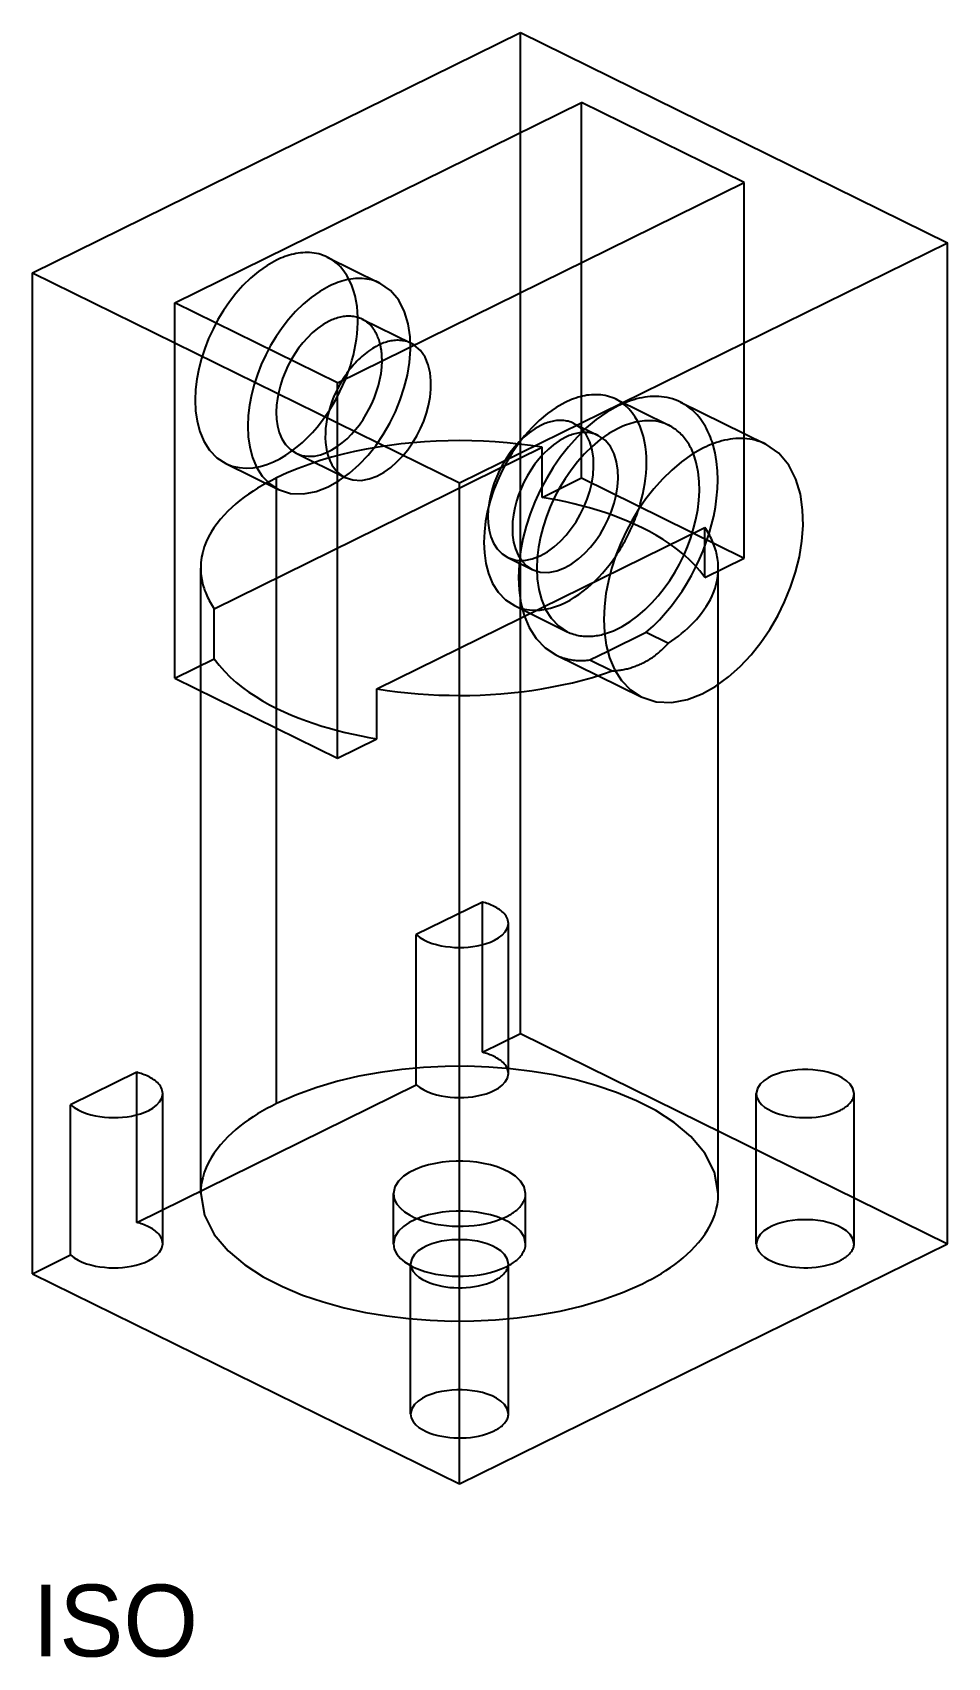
# Model space of a CAD drawing. Header units: millimetres. Extents: x 0 to 258, y -45 to 110.
# Drawn here: x 41 to 72.8, y 54 to 110.5 of the extents above; entities that cross this region are included whole.
import ezdxf

# ---------------------------------------------------------------- set-up
doc = ezdxf.new("R2010")
doc.units = ezdxf.units.MM
doc.layers.add('ISO_HIDDEN', color=8, linetype='CONTINUOUS')
doc.layers.add('ISO_VISIBLE', color=7, linetype='Continuous')

msp = doc.modelspace()

# ---------------------------------------------------------------- linework, layer by layer
at = {"layer": 'ISO_HIDDEN'}
for points in [[(57.971, 75.667), (57.971, 110.483)], [(65.749, 92.204), (65.749, 105.26)], [(49.485, 102.562), (49.165, 102.382), (48.864, 102.171), (48.582, 101.935), (48.319, 101.678), (48.074, 101.403), (47.848, 101.113), (47.64, 100.81), (47.45, 100.495), (47.278, 100.17), (47.125, 99.836), (46.991, 99.493), (46.877, 99.143), (46.785, 98.787), (46.716, 98.426), (46.672, 98.061), (46.657, 97.693), (46.673, 97.326), (46.725, 96.962), (46.819, 96.607), (46.961, 96.268), (47.157, 95.957), (47.411, 95.692), (47.718, 95.492)], [(51.252, 102.669), (51.18, 102.702), (51.106, 102.732), (51.03, 102.757), (50.953, 102.779), (50.876, 102.797), (50.797, 102.811), (50.718, 102.821), (50.638, 102.827), (50.559, 102.83), (50.479, 102.829), (50.399, 102.825), (50.32, 102.818), (50.241, 102.807), (50.162, 102.794), (50.084, 102.778), (50.007, 102.759), (49.93, 102.738), (49.854, 102.714), (49.778, 102.688), (49.704, 102.659), (49.63, 102.629), (49.557, 102.596), (49.485, 102.562)], [(51.996, 98.714), (52.056, 98.894), (52.11, 99.076), (52.159, 99.26), (52.201, 99.445), (52.237, 99.631), (52.267, 99.818), (52.29, 100.007), (52.305, 100.196), (52.313, 100.385), (52.312, 100.575), (52.303, 100.765), (52.285, 100.954), (52.257, 101.141), (52.217, 101.327), (52.166, 101.51), (52.103, 101.688), (52.026, 101.862), (51.934, 102.028), (51.828, 102.185), (51.706, 102.33), (51.569, 102.461), (51.417, 102.575), (51.252, 102.669)], [(51.252, 102.669), (53.084, 101.767)], [(60.092, 94.99), (60.092, 102.475)], [(49.55, 94.59), (49.974, 94.453), (50.42, 94.435), (50.86, 94.518), (51.277, 94.678), (51.667, 94.897), (52.029, 95.16), (52.362, 95.458), (52.668, 95.785), (52.946, 96.135), (53.198, 96.505), (53.423, 96.892), (53.621, 97.294), (53.79, 97.708), (53.93, 98.133), (54.038, 98.567), (54.11, 99.009), (54.144, 99.455), (54.132, 99.902), (54.067, 100.345), (53.939, 100.773), (53.737, 101.172), (53.451, 101.514), (53.084, 101.767)], [(53.084, 101.767), (53.011, 101.801), (52.937, 101.83), (52.862, 101.856), (52.785, 101.877), (52.707, 101.895), (52.628, 101.909), (52.549, 101.919), (52.47, 101.926), (52.39, 101.928), (52.31, 101.928), (52.231, 101.924), (52.151, 101.916), (52.072, 101.906), (51.994, 101.892), (51.916, 101.876), (51.838, 101.857), (51.761, 101.836), (51.685, 101.812), (51.61, 101.786), (51.535, 101.757), (51.462, 101.727), (51.389, 101.695), (51.317, 101.66)], [(51.317, 101.66), (50.996, 101.48), (50.695, 101.269), (50.413, 101.033), (50.15, 100.776), (49.906, 100.501), (49.679, 100.211), (49.471, 99.908), (49.281, 99.593), (49.109, 99.268), (48.956, 98.934), (48.822, 98.591), (48.709, 98.242), (48.616, 97.885), (48.548, 97.524), (48.504, 97.159), (48.488, 96.792), (48.504, 96.424), (48.556, 96.06), (48.65, 95.705), (48.792, 95.366), (48.988, 95.056), (49.242, 94.791), (49.55, 94.59)], [(45.95, 88.027), (45.95, 101.082)], [(52.465, 100.511), (52.418, 100.533), (52.37, 100.552), (52.321, 100.569), (52.271, 100.583), (52.22, 100.594), (52.169, 100.603), (52.118, 100.61), (52.066, 100.614), (52.014, 100.616), (51.963, 100.615), (51.911, 100.613), (51.859, 100.608), (51.808, 100.601), (51.757, 100.593), (51.706, 100.582), (51.656, 100.57), (51.606, 100.556), (51.556, 100.54), (51.507, 100.523), (51.459, 100.505), (51.411, 100.485), (51.363, 100.464), (51.317, 100.442)], [(51.317, 100.442), (51.108, 100.325), (50.913, 100.187), (50.729, 100.034), (50.558, 99.867), (50.399, 99.688), (50.252, 99.5), (50.117, 99.303), (49.993, 99.098), (49.882, 98.887), (49.782, 98.67), (49.695, 98.447), (49.621, 98.22), (49.562, 97.988), (49.517, 97.753), (49.488, 97.516), (49.478, 97.277), (49.489, 97.038), (49.522, 96.802), (49.583, 96.571), (49.676, 96.35), (49.803, 96.149), (49.968, 95.976), (50.168, 95.846)], [(53.093, 99.636), (53.081, 99.683), (53.068, 99.73), (53.053, 99.776), (53.038, 99.822), (53.021, 99.867), (53.002, 99.912), (52.983, 99.956), (52.962, 100), (52.939, 100.042), (52.915, 100.084), (52.889, 100.125), (52.862, 100.165), (52.833, 100.204), (52.803, 100.242), (52.772, 100.279), (52.738, 100.314), (52.703, 100.347), (52.667, 100.379), (52.629, 100.409), (52.59, 100.438), (52.55, 100.464), (52.508, 100.489), (52.465, 100.511)], [(52.465, 100.511), (54.169, 99.672)], [(51.872, 95.007), (52.143, 94.919), (52.428, 94.906), (52.708, 94.956), (52.976, 95.055), (53.226, 95.192), (53.459, 95.357), (53.674, 95.545), (53.871, 95.752), (54.051, 95.973), (54.215, 96.207), (54.362, 96.452), (54.492, 96.706), (54.604, 96.969), (54.698, 97.238), (54.772, 97.514), (54.825, 97.795), (54.854, 98.079), (54.857, 98.364), (54.828, 98.648), (54.761, 98.926), (54.651, 99.189), (54.49, 99.424), (54.276, 99.611)], [(50.168, 95.846), (50.372, 95.772), (50.587, 95.742), (50.804, 95.753), (51.016, 95.798), (51.22, 95.871), (51.415, 95.967), (51.6, 96.082), (51.774, 96.212), (51.938, 96.354), (52.091, 96.508), (52.235, 96.671), (52.369, 96.842), (52.494, 97.02), (52.608, 97.204), (52.713, 97.394), (52.808, 97.59), (52.893, 97.79), (52.967, 97.994), (53.03, 98.202), (53.081, 98.413), (53.12, 98.627), (53.145, 98.843), (53.155, 99.059)], [(47.718, 95.492), (47.946, 95.402), (48.185, 95.348), (48.429, 95.331), (48.673, 95.346), (48.914, 95.389), (49.149, 95.458), (49.377, 95.548), (49.597, 95.656), (49.808, 95.78), (50.011, 95.918), (50.205, 96.068), (50.39, 96.227), (50.567, 96.397), (50.736, 96.574), (50.897, 96.759), (51.05, 96.95), (51.194, 97.148), (51.331, 97.351), (51.46, 97.56), (51.58, 97.773), (51.693, 97.991), (51.797, 98.212), (51.893, 98.438)], [(51.766, 98.375), (51.684, 98.236), (51.608, 98.093), (51.538, 97.947), (51.473, 97.799), (51.414, 97.648), (51.361, 97.496), (51.314, 97.341), (51.274, 97.184), (51.24, 97.026), (51.214, 96.866), (51.195, 96.706), (51.184, 96.544), (51.183, 96.382), (51.191, 96.221), (51.21, 96.06), (51.24, 95.901), (51.283, 95.745), (51.34, 95.594), (51.413, 95.45), (51.503, 95.315), (51.61, 95.194), (51.734, 95.09), (51.872, 95.007)], [(51.607, 85.241), (51.607, 98.297)], [(61.293, 97.725), (61.221, 97.759), (61.147, 97.788), (61.071, 97.814), (60.994, 97.835), (60.917, 97.853), (60.838, 97.867), (60.759, 97.877), (60.679, 97.883), (60.6, 97.886), (60.52, 97.886), (60.44, 97.881), (60.361, 97.874), (60.282, 97.864), (60.203, 97.85), (60.125, 97.834), (60.048, 97.815), (59.971, 97.794), (59.895, 97.77), (59.819, 97.744), (59.745, 97.715), (59.671, 97.685), (59.598, 97.653), (59.526, 97.618)], [(63.529, 97.627), (63.44, 97.668), (63.35, 97.704), (63.257, 97.736), (63.163, 97.762), (63.068, 97.784), (62.972, 97.801), (62.875, 97.813), (62.777, 97.821), (62.68, 97.825), (62.582, 97.824), (62.484, 97.819), (62.387, 97.81), (62.29, 97.797), (62.194, 97.781), (62.098, 97.761), (62.003, 97.738), (61.909, 97.711), (61.816, 97.682), (61.724, 97.65), (61.632, 97.615), (61.542, 97.578), (61.453, 97.538), (61.365, 97.496)], [(59.526, 97.618), (59.206, 97.438), (58.905, 97.227), (58.623, 96.991), (58.36, 96.734), (58.115, 96.459), (57.889, 96.169), (57.681, 95.866), (57.49, 95.551), (57.319, 95.226), (57.165, 94.892), (57.032, 94.549), (56.918, 94.199), (56.826, 93.843), (56.757, 93.482), (56.713, 93.117), (56.698, 92.75), (56.714, 92.382), (56.766, 92.018), (56.86, 91.663), (57.002, 91.324), (57.198, 91.013), (57.452, 90.748), (57.759, 90.548)], [(61.365, 97.496), (60.972, 97.276), (60.603, 97.017), (60.258, 96.728), (59.936, 96.413), (59.636, 96.077), (59.359, 95.721), (59.104, 95.35), (58.871, 94.964), (58.66, 94.566), (58.473, 94.157), (58.309, 93.737), (58.17, 93.308), (58.057, 92.872), (57.972, 92.43), (57.919, 91.982), (57.9, 91.532), (57.919, 91.082), (57.983, 90.636), (58.098, 90.201), (58.272, 89.786), (58.513, 89.406), (58.824, 89.081), (59.2, 88.835)], [(62.08, 93.898), (62.134, 94.074), (62.183, 94.251), (62.226, 94.43), (62.264, 94.61), (62.295, 94.791), (62.32, 94.973), (62.339, 95.156), (62.351, 95.34), (62.355, 95.523), (62.351, 95.707), (62.339, 95.891), (62.317, 96.074), (62.287, 96.255), (62.245, 96.434), (62.193, 96.61), (62.128, 96.782), (62.051, 96.949), (61.96, 97.109), (61.855, 97.26), (61.735, 97.399), (61.601, 97.525), (61.453, 97.634), (61.293, 97.725)], [(61.293, 97.725), (63.132, 96.82)], [(64.659, 96.175), (64.634, 96.254), (64.607, 96.331), (64.578, 96.408), (64.547, 96.485), (64.514, 96.56), (64.479, 96.634), (64.441, 96.708), (64.402, 96.78), (64.36, 96.851), (64.315, 96.92), (64.269, 96.988), (64.22, 97.054), (64.168, 97.118), (64.114, 97.18), (64.058, 97.24), (63.999, 97.298), (63.939, 97.354), (63.876, 97.407), (63.81, 97.457), (63.743, 97.504), (63.673, 97.548), (63.602, 97.589), (63.529, 97.627)], [(63.529, 97.627), (66.499, 96.165)], [(58.678, 96.817), (58.469, 96.7), (58.274, 96.563), (58.09, 96.41), (57.919, 96.243), (57.76, 96.064), (57.613, 95.876), (57.478, 95.679), (57.354, 95.474), (57.243, 95.263), (57.143, 95.045), (57.056, 94.823), (56.982, 94.595), (56.923, 94.364), (56.878, 94.129), (56.849, 93.892), (56.839, 93.653), (56.85, 93.414), (56.883, 93.178), (56.944, 92.946), (57.037, 92.726), (57.164, 92.524), (57.329, 92.352), (57.529, 92.222)], [(57.529, 92.222), (57.805, 92.133), (58.095, 92.121), (58.381, 92.175), (58.652, 92.279), (58.905, 92.421), (59.141, 92.592), (59.357, 92.786), (59.556, 92.999), (59.737, 93.226), (59.901, 93.467), (60.047, 93.718), (60.175, 93.979), (60.285, 94.248), (60.376, 94.525), (60.446, 94.807), (60.493, 95.094), (60.515, 95.384), (60.507, 95.675), (60.465, 95.962), (60.382, 96.241), (60.251, 96.5), (60.065, 96.723), (59.826, 96.887)], [(61.365, 96.713), (61.044, 96.533), (60.743, 96.322), (60.461, 96.086), (60.198, 95.829), (59.954, 95.554), (59.727, 95.264), (59.519, 94.961), (59.329, 94.646), (59.157, 94.321), (59.004, 93.987), (58.87, 93.644), (58.757, 93.294), (58.664, 92.938), (58.596, 92.577), (58.552, 92.212), (58.536, 91.844), (58.552, 91.477), (58.604, 91.113), (58.698, 90.758), (58.84, 90.419), (59.036, 90.108), (59.29, 89.843), (59.598, 89.643)], [(59.826, 96.887), (59.779, 96.909), (59.731, 96.928), (59.682, 96.944), (59.632, 96.959), (59.581, 96.97), (59.53, 96.979), (59.479, 96.986), (59.427, 96.99), (59.375, 96.992), (59.324, 96.991), (59.272, 96.989), (59.22, 96.984), (59.169, 96.977), (59.118, 96.968), (59.067, 96.958), (59.017, 96.946), (58.967, 96.932), (58.917, 96.916), (58.868, 96.899), (58.82, 96.881), (58.772, 96.861), (58.724, 96.84), (58.678, 96.817)], [(59.826, 96.887), (60.675, 96.469)], [(63.132, 96.82), (63.059, 96.853), (62.985, 96.883), (62.909, 96.908), (62.833, 96.93), (62.755, 96.948), (62.676, 96.962), (62.597, 96.972), (62.518, 96.978), (62.438, 96.981), (62.358, 96.98), (62.279, 96.976), (62.199, 96.969), (62.12, 96.958), (62.042, 96.945), (61.964, 96.929), (61.886, 96.91), (61.809, 96.889), (61.733, 96.865), (61.658, 96.839), (61.583, 96.81), (61.51, 96.78), (61.437, 96.747), (61.365, 96.713)], [(63.982, 95.839), (63.961, 95.892), (63.937, 95.945), (63.913, 95.997), (63.887, 96.049), (63.86, 96.1), (63.831, 96.15), (63.801, 96.2), (63.77, 96.248), (63.737, 96.296), (63.702, 96.342), (63.667, 96.388), (63.63, 96.432), (63.591, 96.475), (63.551, 96.517), (63.51, 96.557), (63.467, 96.596), (63.423, 96.633), (63.377, 96.669), (63.33, 96.703), (63.282, 96.735), (63.233, 96.765), (63.183, 96.794), (63.132, 96.82)], [(58.722, 96.056), (58.316, 96.118), (57.909, 96.17), (57.502, 96.212), (57.093, 96.245), (56.683, 96.268), (56.273, 96.283), (55.863, 96.287), (55.453, 96.283), (55.043, 96.27), (54.634, 96.247), (54.225, 96.215), (53.817, 96.173), (53.41, 96.122), (53.004, 96.06), (52.6, 95.989), (52.199, 95.907), (51.799, 95.813), (51.403, 95.709), (51.009, 95.592), (50.62, 95.463), (50.236, 95.32), (49.857, 95.163), (49.485, 94.99)], [(59.526, 96.4), (59.318, 96.283), (59.122, 96.145), (58.939, 95.992), (58.768, 95.825), (58.609, 95.646), (58.462, 95.458), (58.327, 95.261), (58.203, 95.056), (58.091, 94.845), (57.992, 94.627), (57.905, 94.405), (57.831, 94.177), (57.771, 93.946), (57.726, 93.711), (57.698, 93.474), (57.688, 93.235), (57.698, 92.996), (57.732, 92.76), (57.793, 92.529), (57.885, 92.308), (58.013, 92.107), (58.178, 91.934), (58.378, 91.804)], [(58.378, 91.804), (58.654, 91.715), (58.944, 91.703), (59.229, 91.757), (59.5, 91.861), (59.754, 92.003), (59.989, 92.174), (60.206, 92.368), (60.404, 92.581), (60.585, 92.809), (60.749, 93.049), (60.895, 93.3), (61.024, 93.561), (61.134, 93.831), (61.225, 94.107), (61.295, 94.389), (61.342, 94.676), (61.364, 94.966), (61.356, 95.257), (61.314, 95.545), (61.231, 95.823), (61.1, 96.082), (60.913, 96.305), (60.675, 96.469)], [(60.675, 96.469), (60.628, 96.491), (60.579, 96.51), (60.53, 96.527), (60.48, 96.541), (60.43, 96.552), (60.379, 96.561), (60.327, 96.568), (60.276, 96.572), (60.224, 96.574), (60.172, 96.573), (60.12, 96.571), (60.069, 96.566), (60.017, 96.559), (59.966, 96.551), (59.915, 96.54), (59.865, 96.528), (59.815, 96.514), (59.766, 96.498), (59.717, 96.481), (59.668, 96.463), (59.62, 96.443), (59.573, 96.422), (59.526, 96.4)], [(47.32, 90.442), (58.722, 96.056)], [(50.168, 95.846), (51.872, 95.007)], [(58.722, 94.315), (58.722, 96.056)], [(49.485, 94.99), (49.318, 94.905), (49.153, 94.817), (48.99, 94.725), (48.829, 94.629), (48.671, 94.529), (48.515, 94.425), (48.363, 94.316), (48.214, 94.202), (48.069, 94.084), (47.928, 93.96), (47.792, 93.831), (47.662, 93.696), (47.538, 93.556), (47.421, 93.41), (47.311, 93.258), (47.211, 93.1), (47.12, 92.936), (47.041, 92.766), (46.974, 92.591), (46.92, 92.412), (46.881, 92.229), (46.857, 92.043), (46.849, 91.856)], [(47.718, 95.492), (49.55, 94.59)], [(49.485, 73.23), (49.485, 94.99)], [(58.722, 94.315), (60.092, 94.99)], [(60.092, 94.99), (65.749, 92.204)], [(64.379, 91.53), (64.211, 91.755), (64.026, 91.966), (63.828, 92.165), (63.619, 92.352), (63.399, 92.527), (63.172, 92.692), (62.937, 92.846), (62.697, 92.991), (62.451, 93.127), (62.201, 93.255), (61.947, 93.375), (61.69, 93.487), (61.43, 93.592), (61.167, 93.691), (60.901, 93.783), (60.634, 93.869), (60.365, 93.949), (60.094, 94.023), (59.822, 94.092), (59.549, 94.155), (59.274, 94.213), (58.998, 94.267), (58.722, 94.315)], [(52.977, 87.657), (64.379, 93.271)], [(64.849, 91.856), (64.848, 91.922), (64.845, 91.988), (64.84, 92.053), (64.833, 92.119), (64.825, 92.184), (64.814, 92.249), (64.801, 92.314), (64.787, 92.378), (64.77, 92.441), (64.752, 92.505), (64.733, 92.568), (64.711, 92.63), (64.688, 92.691), (64.663, 92.752), (64.637, 92.813), (64.609, 92.872), (64.58, 92.931), (64.55, 92.99), (64.518, 93.047), (64.485, 93.104), (64.451, 93.16), (64.415, 93.216), (64.379, 93.271)], [(64.379, 91.53), (64.379, 93.271)], [(57.529, 92.222), (58.378, 91.804)], [(57.759, 90.548), (57.929, 90.477), (58.106, 90.427), (58.287, 90.397), (58.471, 90.387), (58.654, 90.395), (58.836, 90.421), (59.016, 90.461), (59.192, 90.515), (59.363, 90.581), (59.531, 90.657), (59.693, 90.743), (59.851, 90.838), (60.004, 90.94), (60.152, 91.049), (60.295, 91.165), (60.433, 91.286), (60.567, 91.412), (60.696, 91.543), (60.821, 91.678), (60.94, 91.818), (61.056, 91.961), (61.167, 92.108), (61.273, 92.258)], [(64.379, 91.53), (65.749, 92.204)], [(46.849, 91.856), (46.85, 91.79), (46.853, 91.725), (46.858, 91.659), (46.865, 91.594), (46.874, 91.528), (46.885, 91.463), (46.897, 91.399), (46.912, 91.335), (46.928, 91.271), (46.946, 91.208), (46.966, 91.145), (46.987, 91.083), (47.011, 91.021), (47.035, 90.96), (47.061, 90.9), (47.089, 90.84), (47.118, 90.781), (47.149, 90.723), (47.18, 90.665), (47.214, 90.608), (47.248, 90.552), (47.283, 90.497), (47.32, 90.442)], [(46.849, 70.097), (46.849, 91.856)], [(63.117, 89.243), (63.234, 89.323), (63.349, 89.406), (63.462, 89.492), (63.573, 89.581), (63.681, 89.673), (63.787, 89.767), (63.89, 89.865), (63.989, 89.966), (64.086, 90.07), (64.179, 90.178), (64.267, 90.289), (64.351, 90.403), (64.431, 90.52), (64.505, 90.642), (64.573, 90.766), (64.634, 90.894), (64.689, 91.025), (64.737, 91.158), (64.777, 91.295), (64.808, 91.433), (64.831, 91.573), (64.845, 91.714), (64.849, 91.856)], [(64.849, 70.097), (64.849, 91.856)], [(47.32, 88.701), (47.32, 90.442)], [(57.759, 90.548), (59.598, 89.643)], [(59.598, 89.643), (59.65, 89.618), (59.703, 89.596), (59.757, 89.575), (59.812, 89.557), (59.868, 89.54), (59.924, 89.526), (59.98, 89.514), (60.037, 89.504), (60.094, 89.495), (60.151, 89.489), (60.209, 89.485), (60.267, 89.482), (60.325, 89.482), (60.382, 89.483), (60.44, 89.486), (60.498, 89.491), (60.555, 89.497), (60.612, 89.505), (60.669, 89.514), (60.726, 89.525), (60.783, 89.538), (60.839, 89.552), (60.894, 89.567)], [(59.2, 88.835), (59.248, 88.813), (59.296, 88.791), (59.345, 88.772), (59.395, 88.753), (59.445, 88.736), (59.495, 88.72), (59.546, 88.706), (59.597, 88.693), (59.649, 88.681), (59.701, 88.671), (59.753, 88.662), (59.805, 88.655), (59.858, 88.649), (59.91, 88.644), (59.963, 88.641), (60.016, 88.639), (60.069, 88.638), (60.122, 88.638), (60.174, 88.64), (60.227, 88.643), (60.28, 88.647), (60.332, 88.652), (60.385, 88.658)], [(59.2, 88.835), (62.17, 87.373)], [(60.385, 88.658), (61.002, 88.962)], [(45.95, 88.027), (47.32, 88.701)], [(47.32, 88.701), (47.488, 88.476), (47.672, 88.264), (47.87, 88.065), (48.08, 87.879), (48.299, 87.704), (48.527, 87.539), (48.761, 87.385), (49.002, 87.24), (49.247, 87.104), (49.497, 86.976), (49.751, 86.856), (50.009, 86.744), (50.269, 86.639), (50.532, 86.54), (50.797, 86.448), (51.064, 86.362), (51.333, 86.282), (51.604, 86.208), (51.876, 86.139), (52.15, 86.076), (52.425, 86.017), (52.7, 85.964), (52.977, 85.916)], [(52.977, 87.657), (53.333, 87.602), (53.69, 87.554), (54.048, 87.515), (54.407, 87.482), (54.766, 87.457), (55.126, 87.439), (55.486, 87.429), (55.847, 87.425), (56.207, 87.428), (56.567, 87.439), (56.927, 87.457), (57.286, 87.482), (57.645, 87.514), (58.003, 87.554), (58.361, 87.601), (58.717, 87.656), (59.072, 87.719), (59.425, 87.79), (59.776, 87.869), (60.126, 87.957), (60.473, 88.054), (60.817, 88.161), (61.158, 88.278)], [(60.385, 88.658), (61.158, 88.278)], [(61.158, 88.278), (61.162, 88.278), (61.167, 88.278), (61.171, 88.278), (61.176, 88.279), (61.18, 88.279), (61.185, 88.279), (61.189, 88.279), (61.194, 88.28), (61.199, 88.28), (61.203, 88.28), (61.208, 88.281), (61.212, 88.281), (61.217, 88.281), (61.221, 88.281), (61.226, 88.282), (61.23, 88.282), (61.235, 88.282), (61.24, 88.283), (61.244, 88.283), (61.249, 88.283), (61.253, 88.284), (61.258, 88.284), (61.262, 88.285)], [(45.95, 88.027), (51.607, 85.241)], [(52.977, 85.916), (52.977, 87.657)], [(51.607, 85.241), (52.977, 85.916)], [(56.645, 80.236), (54.347, 79.105)], [(56.645, 75.014), (56.645, 80.236)], [(57.549, 79.497), (57.546, 79.551), (57.535, 79.604), (57.518, 79.655), (57.496, 79.705), (57.469, 79.752), (57.437, 79.796), (57.402, 79.837), (57.364, 79.876), (57.324, 79.913), (57.282, 79.947), (57.239, 79.979), (57.194, 80.009), (57.147, 80.037), (57.1, 80.064), (57.052, 80.088), (57.003, 80.112), (56.953, 80.133), (56.903, 80.154), (56.852, 80.173), (56.801, 80.19), (56.749, 80.207), (56.697, 80.222), (56.645, 80.236)], [(54.347, 79.105), (54.471, 79.007), (54.607, 78.925), (54.751, 78.858), (54.899, 78.802), (55.052, 78.758), (55.206, 78.722), (55.363, 78.695), (55.52, 78.676), (55.678, 78.664), (55.837, 78.66), (55.996, 78.663), (56.154, 78.673), (56.312, 78.691), (56.468, 78.717), (56.623, 78.751), (56.776, 78.795), (56.925, 78.849), (57.069, 78.914), (57.207, 78.993), (57.333, 79.089), (57.442, 79.204), (57.52, 79.342), (57.549, 79.497)], [(57.549, 74.274), (57.549, 79.497)], [(54.347, 73.883), (54.347, 79.105)], [(56.645, 75.014), (57.971, 75.667)], [(57.971, 75.667), (72.82, 68.356)], [(57.549, 74.274), (57.546, 74.328), (57.535, 74.382), (57.518, 74.433), (57.496, 74.482), (57.469, 74.529), (57.437, 74.573), (57.402, 74.615), (57.364, 74.654), (57.324, 74.69), (57.282, 74.725), (57.239, 74.757), (57.194, 74.787), (57.147, 74.815), (57.1, 74.841), (57.052, 74.866), (57.003, 74.889), (56.953, 74.911), (56.903, 74.931), (56.852, 74.95), (56.801, 74.968), (56.749, 74.985), (56.697, 75), (56.645, 75.014)], [(44.624, 74.318), (42.326, 73.186)], [(44.624, 69.095), (44.624, 74.318)], [(45.528, 73.578), (45.525, 73.632), (45.514, 73.685), (45.498, 73.737), (45.475, 73.786), (45.448, 73.833), (45.416, 73.877), (45.381, 73.919), (45.344, 73.958), (45.304, 73.994), (45.262, 74.028), (45.218, 74.06), (45.173, 74.09), (45.126, 74.119), (45.079, 74.145), (45.031, 74.17), (44.982, 74.193), (44.932, 74.215), (44.882, 74.235), (44.831, 74.254), (44.78, 74.272), (44.728, 74.288), (44.676, 74.304), (44.624, 74.318)], [(64.849, 70.097), (64.722, 70.839), (64.379, 71.511), (63.89, 72.087), (63.312, 72.574), (62.676, 72.984), (62.003, 73.33), (61.305, 73.621), (60.588, 73.864), (59.859, 74.064), (59.119, 74.225), (58.373, 74.35), (57.622, 74.441), (56.868, 74.499), (56.111, 74.526), (55.355, 74.521), (54.599, 74.485), (53.845, 74.417), (53.095, 74.315), (52.351, 74.179), (51.614, 74.007), (50.888, 73.794), (50.177, 73.537), (49.485, 73.23)], [(54.347, 73.883), (54.471, 73.784), (54.607, 73.703), (54.751, 73.636), (54.899, 73.58), (55.052, 73.535), (55.206, 73.5), (55.363, 73.472), (55.52, 73.453), (55.678, 73.442), (55.837, 73.437), (55.996, 73.44), (56.154, 73.451), (56.312, 73.469), (56.468, 73.495), (56.623, 73.529), (56.776, 73.573), (56.925, 73.626), (57.069, 73.692), (57.207, 73.771), (57.333, 73.866), (57.442, 73.982), (57.52, 74.119), (57.549, 74.274)], [(69.57, 73.578), (69.533, 73.751), (69.438, 73.901), (69.309, 74.024), (69.161, 74.123), (69.002, 74.203), (68.835, 74.267), (68.664, 74.318), (68.491, 74.357), (68.315, 74.386), (68.137, 74.405), (67.959, 74.414), (67.781, 74.414), (67.603, 74.405), (67.426, 74.386), (67.25, 74.357), (67.076, 74.318), (66.905, 74.267), (66.739, 74.203), (66.579, 74.123), (66.431, 74.024), (66.302, 73.901), (66.207, 73.751), (66.17, 73.578)], [(42.326, 73.186), (42.45, 73.088), (42.586, 73.007), (42.73, 72.939), (42.879, 72.884), (43.031, 72.839), (43.185, 72.803), (43.342, 72.776), (43.499, 72.757), (43.657, 72.745), (43.816, 72.741), (43.975, 72.744), (44.133, 72.755), (44.291, 72.773), (44.447, 72.798), (44.602, 72.833), (44.755, 72.876), (44.904, 72.93), (45.049, 72.995), (45.186, 73.074), (45.313, 73.17), (45.421, 73.285), (45.499, 73.423), (45.528, 73.578)], [(44.624, 69.095), (54.347, 73.883)], [(45.528, 68.356), (45.528, 73.578)], [(66.17, 73.578), (66.194, 73.438), (66.259, 73.311), (66.351, 73.202), (66.461, 73.11), (66.581, 73.033), (66.708, 72.967), (66.84, 72.912), (66.975, 72.866), (67.113, 72.829), (67.252, 72.798), (67.393, 72.775), (67.535, 72.757), (67.678, 72.746), (67.821, 72.741), (67.963, 72.742), (68.106, 72.749), (68.249, 72.762), (68.39, 72.781), (68.531, 72.807), (68.67, 72.839), (68.807, 72.88), (68.942, 72.928), (69.072, 72.986)], [(66.17, 68.356), (66.17, 73.578)], [(69.072, 72.986), (69.104, 73.002), (69.135, 73.019), (69.166, 73.036), (69.196, 73.054), (69.226, 73.073), (69.255, 73.093), (69.284, 73.113), (69.312, 73.135), (69.34, 73.157), (69.366, 73.181), (69.392, 73.205), (69.417, 73.23), (69.44, 73.257), (69.462, 73.285), (69.483, 73.313), (69.502, 73.343), (69.519, 73.374), (69.534, 73.406), (69.546, 73.439), (69.557, 73.473), (69.564, 73.508), (69.569, 73.543), (69.57, 73.578)], [(69.57, 68.356), (69.57, 73.578)], [(42.326, 67.964), (42.326, 73.186)], [(49.485, 73.23), (49.318, 73.145), (49.153, 73.057), (48.99, 72.965), (48.829, 72.869), (48.671, 72.769), (48.515, 72.665), (48.363, 72.556), (48.214, 72.442), (48.069, 72.324), (47.928, 72.2), (47.792, 72.071), (47.662, 71.937), (47.538, 71.796), (47.421, 71.65), (47.311, 71.498), (47.211, 71.34), (47.12, 71.176), (47.041, 71.007), (46.974, 70.832), (46.92, 70.652), (46.881, 70.469), (46.857, 70.284), (46.849, 70.097)], [(58.149, 70.097), (58.099, 70.331), (57.971, 70.534), (57.796, 70.7), (57.596, 70.833), (57.38, 70.942), (57.155, 71.029), (56.924, 71.098), (56.689, 71.151), (56.451, 71.19), (56.211, 71.215), (55.97, 71.227), (55.729, 71.227), (55.488, 71.215), (55.248, 71.19), (55.01, 71.151), (54.774, 71.098), (54.543, 71.029), (54.318, 70.942), (54.103, 70.833), (53.902, 70.7), (53.728, 70.534), (53.599, 70.331), (53.549, 70.097)], [(46.849, 70.097), (46.976, 69.354), (47.32, 68.682), (47.808, 68.106), (48.387, 67.619), (49.022, 67.209), (49.695, 66.863), (50.394, 66.572), (51.11, 66.329), (51.84, 66.129), (52.579, 65.968), (53.325, 65.843), (54.076, 65.752), (54.831, 65.694), (55.587, 65.667), (56.344, 65.672), (57.1, 65.708), (57.853, 65.776), (58.603, 65.878), (59.347, 66.014), (60.084, 66.186), (60.81, 66.399), (61.522, 66.656), (62.213, 66.963)], [(53.549, 70.097), (53.582, 69.907), (53.67, 69.735), (53.794, 69.588), (53.942, 69.463), (54.105, 69.359), (54.277, 69.27), (54.455, 69.196), (54.638, 69.134), (54.825, 69.083), (55.014, 69.041), (55.204, 69.01), (55.396, 68.986), (55.589, 68.971), (55.782, 68.965), (55.976, 68.966), (56.169, 68.975), (56.361, 68.992), (56.553, 69.018), (56.743, 69.053), (56.931, 69.097), (57.117, 69.152), (57.299, 69.217), (57.476, 69.296)], [(53.549, 68.356), (53.549, 70.097)], [(57.476, 69.296), (57.518, 69.317), (57.561, 69.34), (57.602, 69.363), (57.643, 69.388), (57.684, 69.413), (57.724, 69.44), (57.762, 69.468), (57.801, 69.497), (57.838, 69.527), (57.874, 69.559), (57.908, 69.592), (57.942, 69.626), (57.973, 69.662), (58.003, 69.699), (58.031, 69.738), (58.057, 69.779), (58.08, 69.821), (58.1, 69.864), (58.117, 69.909), (58.131, 69.954), (58.141, 70.001), (58.147, 70.049), (58.149, 70.097)], [(58.149, 68.356), (58.149, 70.097)], [(62.213, 66.963), (62.38, 67.048), (62.546, 67.136), (62.709, 67.228), (62.87, 67.324), (63.028, 67.424), (63.183, 67.528), (63.336, 67.637), (63.485, 67.751), (63.63, 67.869), (63.77, 67.993), (63.906, 68.122), (64.037, 68.256), (64.161, 68.397), (64.278, 68.543), (64.387, 68.695), (64.488, 68.853), (64.578, 69.017), (64.657, 69.186), (64.724, 69.361), (64.778, 69.541), (64.817, 69.724), (64.841, 69.909), (64.849, 70.097)], [(45.528, 68.356), (45.525, 68.41), (45.514, 68.463), (45.498, 68.514), (45.475, 68.564), (45.448, 68.611), (45.416, 68.655), (45.381, 68.696), (45.344, 68.735), (45.304, 68.772), (45.262, 68.806), (45.218, 68.838), (45.173, 68.868), (45.126, 68.896), (45.079, 68.923), (45.031, 68.947), (44.982, 68.971), (44.932, 68.992), (44.882, 69.013), (44.831, 69.032), (44.78, 69.049), (44.728, 69.066), (44.676, 69.081), (44.624, 69.095)], [(58.149, 68.356), (58.099, 68.59), (57.971, 68.793), (57.796, 68.959), (57.596, 69.093), (57.38, 69.201), (57.155, 69.288), (56.924, 69.357), (56.689, 69.41), (56.451, 69.449), (56.211, 69.474), (55.97, 69.487), (55.729, 69.487), (55.488, 69.474), (55.248, 69.449), (55.01, 69.41), (54.774, 69.357), (54.543, 69.288), (54.318, 69.201), (54.103, 69.093), (53.902, 68.959), (53.728, 68.793), (53.599, 68.59), (53.549, 68.356)], [(69.57, 68.356), (69.533, 68.529), (69.438, 68.679), (69.309, 68.801), (69.161, 68.9), (69.002, 68.98), (68.835, 69.045), (68.664, 69.096), (68.491, 69.135), (68.315, 69.164), (68.137, 69.182), (67.959, 69.192), (67.781, 69.192), (67.603, 69.182), (67.426, 69.164), (67.25, 69.135), (67.076, 69.096), (66.905, 69.045), (66.739, 68.98), (66.579, 68.9), (66.431, 68.801), (66.302, 68.679), (66.207, 68.529), (66.17, 68.356)], [(57.549, 67.659), (57.512, 67.833), (57.417, 67.983), (57.288, 68.105), (57.14, 68.204), (56.981, 68.284), (56.814, 68.348), (56.644, 68.399), (56.47, 68.439), (56.294, 68.467), (56.116, 68.486), (55.938, 68.495), (55.76, 68.495), (55.582, 68.486), (55.405, 68.467), (55.229, 68.439), (55.055, 68.399), (54.884, 68.348), (54.718, 68.284), (54.558, 68.204), (54.41, 68.105), (54.281, 67.983), (54.186, 67.833), (54.149, 67.659)], [(41, 67.311), (42.326, 67.964)], [(42.326, 67.964), (42.45, 67.866), (42.586, 67.784), (42.73, 67.717), (42.879, 67.662), (43.031, 67.617), (43.185, 67.581), (43.342, 67.554), (43.499, 67.535), (43.657, 67.523), (43.816, 67.519), (43.975, 67.522), (44.133, 67.532), (44.291, 67.55), (44.447, 67.576), (44.602, 67.61), (44.755, 67.654), (44.904, 67.708), (45.049, 67.773), (45.186, 67.852), (45.313, 67.948), (45.421, 68.063), (45.499, 68.201), (45.528, 68.356)], [(53.549, 68.356), (53.582, 68.166), (53.67, 67.994), (53.794, 67.847), (53.942, 67.723), (54.105, 67.618), (54.277, 67.529), (54.455, 67.455), (54.638, 67.393), (54.825, 67.342), (55.014, 67.301), (55.204, 67.269), (55.396, 67.245), (55.589, 67.231), (55.782, 67.224), (55.976, 67.225), (56.169, 67.234), (56.361, 67.252), (56.553, 67.278), (56.743, 67.312), (56.931, 67.356), (57.117, 67.411), (57.299, 67.477), (57.476, 67.555)], [(57.476, 67.555), (57.518, 67.577), (57.561, 67.599), (57.602, 67.623), (57.643, 67.647), (57.684, 67.673), (57.724, 67.699), (57.762, 67.727), (57.801, 67.756), (57.838, 67.787), (57.874, 67.818), (57.908, 67.851), (57.942, 67.885), (57.973, 67.921), (58.003, 67.959), (58.031, 67.998), (58.057, 68.038), (58.08, 68.08), (58.1, 68.123), (58.117, 68.168), (58.131, 68.214), (58.141, 68.26), (58.147, 68.308), (58.149, 68.356)], [(66.17, 68.356), (66.194, 68.215), (66.259, 68.089), (66.351, 67.98), (66.461, 67.888), (66.581, 67.81), (66.708, 67.745), (66.84, 67.69), (66.975, 67.644), (67.113, 67.606), (67.252, 67.576), (67.393, 67.552), (67.535, 67.535), (67.678, 67.524), (67.821, 67.519), (67.963, 67.52), (68.106, 67.527), (68.249, 67.54), (68.39, 67.559), (68.531, 67.585), (68.67, 67.617), (68.807, 67.657), (68.942, 67.706), (69.072, 67.764)], [(69.072, 67.764), (69.104, 67.78), (69.135, 67.796), (69.166, 67.814), (69.196, 67.832), (69.226, 67.851), (69.255, 67.871), (69.284, 67.891), (69.312, 67.913), (69.34, 67.935), (69.366, 67.958), (69.392, 67.983), (69.417, 68.008), (69.44, 68.035), (69.462, 68.062), (69.483, 68.091), (69.502, 68.121), (69.519, 68.152), (69.534, 68.184), (69.546, 68.217), (69.557, 68.251), (69.564, 68.285), (69.569, 68.32), (69.57, 68.356)], [(54.149, 67.659), (54.173, 67.519), (54.238, 67.392), (54.33, 67.283), (54.44, 67.191), (54.56, 67.114), (54.687, 67.049), (54.819, 66.994), (54.954, 66.948), (55.092, 66.91), (55.232, 66.88), (55.373, 66.856), (55.514, 66.839), (55.657, 66.828), (55.8, 66.823), (55.943, 66.824), (56.085, 66.831), (56.228, 66.843), (56.369, 66.863), (56.51, 66.888), (56.649, 66.921), (56.786, 66.961), (56.921, 67.01), (57.051, 67.068)], [(54.149, 62.437), (54.149, 67.659)], [(57.051, 67.068), (57.083, 67.084), (57.114, 67.1), (57.145, 67.118), (57.175, 67.136), (57.205, 67.155), (57.235, 67.174), (57.263, 67.195), (57.291, 67.216), (57.319, 67.239), (57.345, 67.262), (57.371, 67.286), (57.396, 67.312), (57.419, 67.338), (57.441, 67.366), (57.462, 67.395), (57.481, 67.425), (57.498, 67.455), (57.513, 67.488), (57.526, 67.521), (57.536, 67.554), (57.543, 67.589), (57.548, 67.624), (57.549, 67.659)], [(57.549, 62.437), (57.549, 67.659)], [(57.549, 62.437), (57.512, 62.61), (57.417, 62.76), (57.288, 62.883), (57.14, 62.982), (56.981, 63.062), (56.814, 63.126), (56.644, 63.177), (56.47, 63.216), (56.294, 63.245), (56.116, 63.264), (55.938, 63.273), (55.76, 63.273), (55.582, 63.264), (55.405, 63.245), (55.229, 63.216), (55.055, 63.177), (54.884, 63.126), (54.718, 63.062), (54.558, 62.982), (54.41, 62.883), (54.281, 62.76), (54.186, 62.61), (54.149, 62.437)], [(54.149, 62.437), (54.173, 62.297), (54.238, 62.17), (54.33, 62.061), (54.44, 61.969), (54.56, 61.892), (54.687, 61.826), (54.819, 61.771), (54.954, 61.726), (55.092, 61.688), (55.232, 61.657), (55.373, 61.634), (55.514, 61.616), (55.657, 61.605), (55.8, 61.6), (55.943, 61.601), (56.085, 61.608), (56.228, 61.621), (56.369, 61.64), (56.51, 61.666), (56.649, 61.699), (56.786, 61.739), (56.921, 61.787), (57.051, 61.845)], [(57.051, 61.845), (57.083, 61.861), (57.114, 61.878), (57.145, 61.895), (57.175, 61.913), (57.205, 61.932), (57.235, 61.952), (57.263, 61.973), (57.291, 61.994), (57.319, 62.016), (57.345, 62.04), (57.371, 62.064), (57.396, 62.089), (57.419, 62.116), (57.441, 62.144), (57.462, 62.172), (57.481, 62.202), (57.498, 62.233), (57.513, 62.265), (57.526, 62.298), (57.536, 62.332), (57.543, 62.367), (57.548, 62.402), (57.549, 62.437)]]:
    msp.add_lwpolyline(points, dxfattribs=at)
at = {"layer": 'ISO_VISIBLE'}
for points in [[(41, 102.127), (57.971, 110.483)], [(57.971, 110.483), (72.82, 103.171)], [(45.95, 101.082), (60.092, 108.045)], [(60.092, 102.475), (60.092, 108.045)], [(65.749, 105.26), (60.092, 108.045)], [(51.607, 98.297), (65.749, 105.26)], [(55.849, 94.816), (72.82, 103.171)], [(72.82, 68.356), (72.82, 103.171)], [(41, 67.311), (41, 102.127)], [(41, 102.127), (55.849, 94.816)], [(51.607, 98.297), (45.95, 101.082)], [(53.021, 99.603), (52.952, 99.567), (52.885, 99.529), (52.819, 99.489), (52.754, 99.447), (52.69, 99.403), (52.628, 99.357), (52.567, 99.309), (52.508, 99.26), (52.45, 99.209), (52.393, 99.157), (52.337, 99.104), (52.282, 99.049), (52.229, 98.993), (52.177, 98.935), (52.127, 98.877), (52.077, 98.817), (52.029, 98.757), (51.982, 98.696), (51.936, 98.633), (51.892, 98.57), (51.849, 98.506), (51.807, 98.441), (51.766, 98.375)], [(54.169, 99.672), (54.122, 99.694), (54.074, 99.713), (54.025, 99.73), (53.975, 99.744), (53.925, 99.755), (53.873, 99.764), (53.822, 99.771), (53.77, 99.775), (53.719, 99.777), (53.667, 99.776), (53.615, 99.774), (53.563, 99.769), (53.512, 99.762), (53.461, 99.754), (53.41, 99.743), (53.36, 99.731), (53.31, 99.717), (53.26, 99.701), (53.211, 99.684), (53.163, 99.666), (53.115, 99.646), (53.068, 99.625), (53.021, 99.603)], [(53.155, 99.059), (53.155, 99.085), (53.155, 99.11), (53.155, 99.135), (53.154, 99.161), (53.153, 99.186), (53.152, 99.211), (53.151, 99.236), (53.149, 99.262), (53.147, 99.287), (53.145, 99.312), (53.143, 99.337), (53.14, 99.363), (53.138, 99.388), (53.134, 99.413), (53.131, 99.438), (53.127, 99.463), (53.123, 99.488), (53.119, 99.513), (53.114, 99.538), (53.11, 99.562), (53.104, 99.587), (53.099, 99.612), (53.093, 99.636)], [(54.276, 99.611), (54.271, 99.614), (54.267, 99.617), (54.262, 99.62), (54.258, 99.623), (54.253, 99.626), (54.249, 99.628), (54.244, 99.631), (54.24, 99.634), (54.235, 99.637), (54.23, 99.639), (54.226, 99.642), (54.221, 99.645), (54.217, 99.647), (54.212, 99.65), (54.207, 99.653), (54.203, 99.655), (54.198, 99.658), (54.193, 99.66), (54.188, 99.663), (54.184, 99.665), (54.179, 99.667), (54.174, 99.67), (54.169, 99.672)], [(51.893, 98.438), (51.897, 98.45), (51.902, 98.462), (51.907, 98.474), (51.912, 98.486), (51.916, 98.498), (51.921, 98.51), (51.925, 98.521), (51.93, 98.533), (51.935, 98.545), (51.939, 98.557), (51.944, 98.569), (51.948, 98.581), (51.953, 98.593), (51.957, 98.606), (51.962, 98.618), (51.966, 98.63), (51.97, 98.642), (51.975, 98.654), (51.979, 98.666), (51.983, 98.678), (51.988, 98.69), (51.992, 98.702), (51.996, 98.714)], [(62.17, 87.373), (62.69, 87.206), (63.237, 87.183), (63.774, 87.285), (64.286, 87.481), (64.764, 87.749), (65.207, 88.071), (65.615, 88.437), (65.99, 88.837), (66.331, 89.266), (66.639, 89.719), (66.915, 90.193), (67.157, 90.685), (67.364, 91.192), (67.536, 91.713), (67.668, 92.245), (67.757, 92.786), (67.797, 93.333), (67.783, 93.88), (67.704, 94.423), (67.547, 94.948), (67.3, 95.436), (66.949, 95.855), (66.499, 96.165)], [(62.344, 89.623), (62.58, 89.835), (62.803, 90.06), (63.016, 90.295), (63.217, 90.539), (63.408, 90.793), (63.587, 91.054), (63.756, 91.322), (63.913, 91.597), (64.06, 91.878), (64.195, 92.164), (64.318, 92.456), (64.43, 92.753), (64.529, 93.053), (64.616, 93.358), (64.689, 93.666), (64.748, 93.978), (64.792, 94.292), (64.819, 94.607), (64.829, 94.924), (64.82, 95.241), (64.791, 95.556), (64.738, 95.868), (64.659, 96.175)], [(66.499, 96.165), (66.41, 96.206), (66.319, 96.242), (66.227, 96.274), (66.133, 96.3), (66.038, 96.322), (65.941, 96.339), (65.845, 96.351), (65.747, 96.359), (65.65, 96.362), (65.552, 96.362), (65.454, 96.357), (65.357, 96.348), (65.26, 96.335), (65.164, 96.318), (65.068, 96.299), (64.973, 96.275), (64.879, 96.249), (64.786, 96.22), (64.694, 96.188), (64.602, 96.153), (64.512, 96.116), (64.423, 96.076), (64.335, 96.034)], [(64.335, 96.034), (63.942, 95.813), (63.573, 95.555), (63.228, 95.266), (62.905, 94.951), (62.606, 94.614), (62.329, 94.259), (62.074, 93.888), (61.841, 93.502), (61.63, 93.104), (61.443, 92.694), (61.279, 92.275), (61.14, 91.846), (61.027, 91.41), (60.942, 90.967), (60.889, 90.52), (60.87, 90.07), (60.889, 89.62), (60.953, 89.174), (61.068, 88.739), (61.242, 88.324), (61.482, 87.943), (61.794, 87.619), (62.17, 87.373)], [(60.894, 89.567), (61.207, 89.678), (61.505, 89.823), (61.788, 89.997), (62.055, 90.195), (62.306, 90.412), (62.542, 90.645), (62.763, 90.893), (62.969, 91.154), (63.16, 91.425), (63.336, 91.706), (63.498, 91.996), (63.645, 92.294), (63.776, 92.599), (63.891, 92.91), (63.99, 93.227), (64.07, 93.549), (64.132, 93.875), (64.173, 94.205), (64.192, 94.536), (64.186, 94.868), (64.152, 95.198), (64.085, 95.523), (63.982, 95.839)], [(55.849, 60), (55.849, 94.816)], [(61.273, 92.258), (61.317, 92.324), (61.361, 92.391), (61.404, 92.458), (61.446, 92.526), (61.488, 92.594), (61.528, 92.663), (61.568, 92.732), (61.606, 92.802), (61.644, 92.872), (61.681, 92.942), (61.717, 93.013), (61.752, 93.085), (61.787, 93.157), (61.82, 93.229), (61.853, 93.302), (61.884, 93.375), (61.915, 93.449), (61.945, 93.523), (61.974, 93.597), (62.002, 93.672), (62.029, 93.747), (62.055, 93.822), (62.08, 93.898)], [(61.002, 88.962), (62.344, 89.623)], [(62.344, 89.623), (63.117, 89.243)], [(62.213, 88.549), (62.258, 88.571), (62.302, 88.594), (62.345, 88.618), (62.389, 88.643), (62.431, 88.669), (62.474, 88.695), (62.516, 88.722), (62.557, 88.75), (62.598, 88.778), (62.638, 88.808), (62.678, 88.838), (62.718, 88.868), (62.757, 88.899), (62.795, 88.931), (62.833, 88.963), (62.87, 88.996), (62.907, 89.03), (62.943, 89.064), (62.979, 89.099), (63.014, 89.134), (63.049, 89.17), (63.083, 89.206), (63.117, 89.243)], [(61.262, 88.285), (61.305, 88.289), (61.348, 88.293), (61.391, 88.299), (61.434, 88.305), (61.476, 88.311), (61.519, 88.319), (61.561, 88.327), (61.604, 88.336), (61.646, 88.345), (61.688, 88.355), (61.729, 88.366), (61.771, 88.378), (61.812, 88.39), (61.854, 88.403), (61.894, 88.417), (61.935, 88.431), (61.976, 88.446), (62.016, 88.461), (62.056, 88.477), (62.096, 88.494), (62.135, 88.512), (62.174, 88.53), (62.213, 88.549)], [(55.849, 60), (72.82, 68.356)], [(41, 67.311), (55.849, 60)]]:
    msp.add_lwpolyline(points, dxfattribs=at)

# ---------------------------------------------------------------- texts
msp.add_text('ISO', height=2.5, dxfattribs=at).set_placement((41, 54))

doc.saveas('drawing.dxf')
